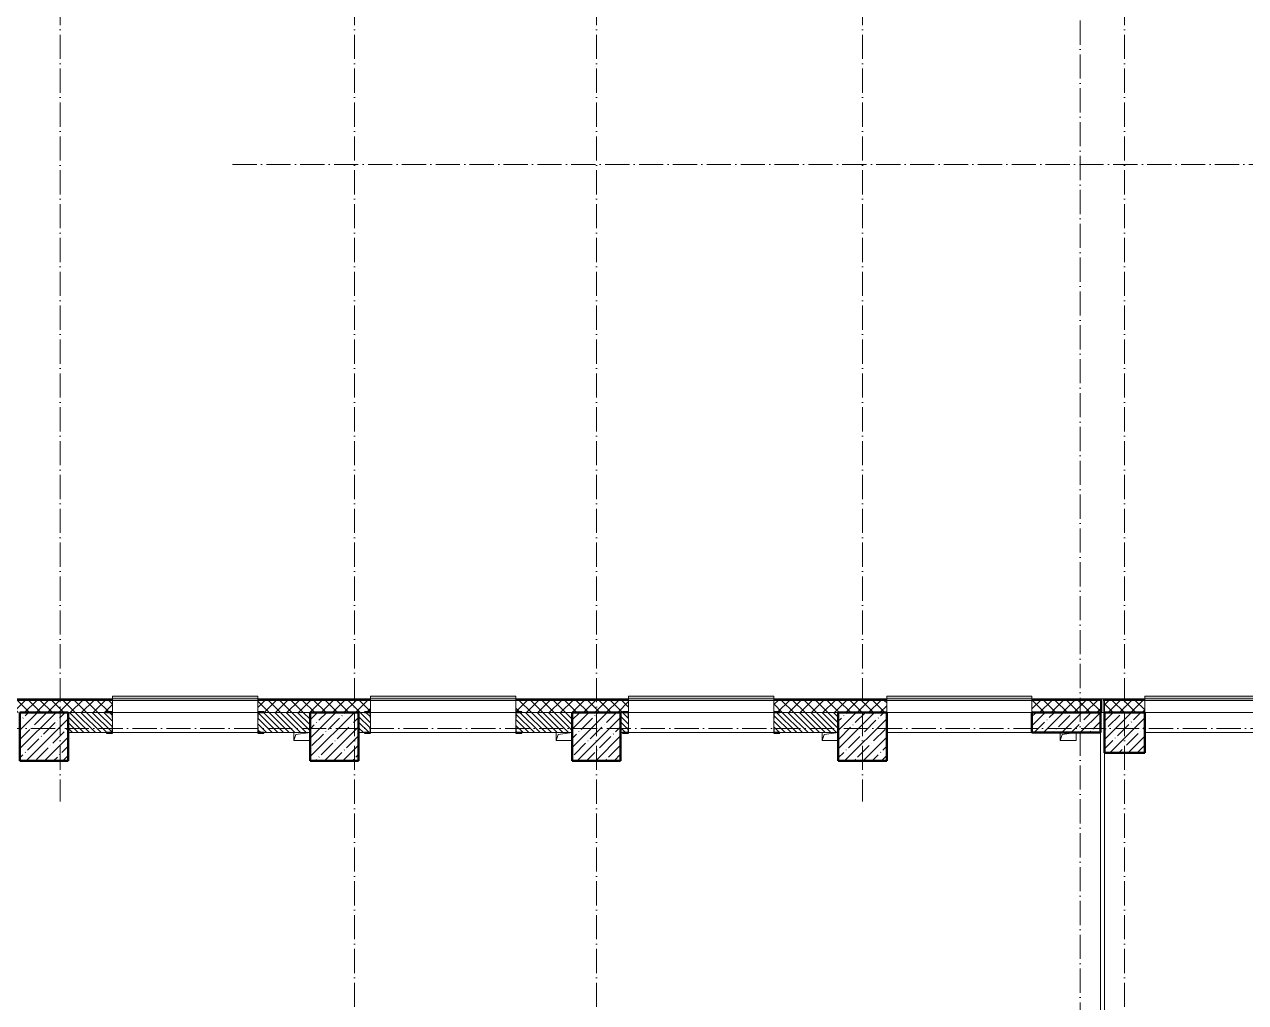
# Model space of a CAD drawing. Header units: millimetres. Extents: x -12989 to 629078, y -109036 to 555275.
# Drawn here: x 315628 to 330771, y -22682 to -10545 of the extents above; entities that cross this region are included whole.
import ezdxf

# ---------------------------------------------------------------- set-up
doc = ezdxf.new("R2010")
doc.units = ezdxf.units.MM
doc.linetypes.add('50_200_ШТРИХ_1Т_ш5_п1_п1_', pattern=[700, 500, -100, 0, -100])
for name, color, linetype, lineweight in [('4 -стяжа', 7, 'Continuous', 30), ('A-FLOR-____-OTLN', 7, 'Continuous', 9), ('A-GENM-____-MCUT', 7, 'Continuous', 25), ('A-GENM-____-OTLN', 7, 'Continuous', 9), ('A-GENM-____-OTLN-1', 7, 'Continuous', 25), ('A-GLAZ-____-OTLN', 7, 'Continuous', 9), ('A-WALL-____-MCUT', 7, 'Continuous', 13), ('A-WALL-____-MCUT-1', 7, 'Continuous', 9), ('A-WALL-____-MCUT-2', 7, 'Continuous', 50), ('A-WALL-____-OTLN', 7, 'Continuous', 9), ('A-WALL-____-PATT-1', 7, 'Continuous', 9), ('A-WALL-FNSH-MCUT-1', 7, 'Continuous', 9), ('S-COLS-____-MCUT', 7, 'Continuous', 50), ('S-COLS-____-OTLN', 7, 'Continuous', 9), ('S-GRID-____-OTLN-1', 7, '50_200_ШТРИХ_1Т_ш5_п1_п1_', 9)]:
    doc.layers.add(name, color=color, linetype=linetype, lineweight=lineweight)
doc.layers.add('A-GLAZ-____-OTLN-1', color=7, linetype='Continuous', lineweight=9, true_color=0xc0c0c0)
doc.layers.get('4 -стяжа').off()
pattern_1 = [(135, (283770.707, -86863.456), (-35.35534, -35.35534), [])]
pattern_2 = [(45, (283770.71, -86863.46), (-70.71068, 70.71068), []), (135, (283770.71, -86863.46), (-70.71068, -70.71068), [])]

# ---------------------------------------------------------------- blocks, each defined once
blk = doc.blocks.new('BSC_Колонна _Прямоугольная - 600х600-V74-АР1_План отверстий 3 этажа в осях 1-64_Ю-ЯЯ')
at = {"layer": 'S-COLS-____-OTLN'}
h = blk.add_hatch(dxfattribs=at)
h.set_pattern_fill('FP_83', color=256, style=0, pattern_type=2)
h.set_pattern_definition([(45, (-35700, -67481.04), (-114.04925, 114.04925), []), (45, (-35585.95, -67481.04), (-114.04925, 114.04925), [201.613, -40.323, 3.353, -36.97])])
h.paths.add_polyline_path([(-300, -300), (300, -300), (300, 300), (-300, 300)], flags=0)
at = {"layer": 'S-COLS-____-MCUT'}
for p, q in [((300, 300), (-300, 300)), ((-300, 300), (-300, -300)), ((300, -300), (300, 300)), ((-300, -300), (300, -300))]:
    blk.add_line(p, q, dxfattribs=at)
blk = doc.blocks.new('BSC_Колонна _Прямоугольная - 600х600-V78-АР1_План отверстий 3 этажа в осях 1-64_Ю-ЯЯ')
at = {"layer": 'S-COLS-____-OTLN'}
h = blk.add_hatch(dxfattribs=at)
h.set_pattern_fill('FP_87', color=256, style=0, pattern_type=2)
h.set_pattern_definition([(45, (-38950, -67481.04), (-114.04925, 114.04925), []), (45, (-38835.95, -67481.04), (-114.04925, 114.04925), [201.613, -40.323, 3.353, -36.97])])
h.paths.add_polyline_path([(-300, -300), (300, -300), (300, 300), (-300, 300)], flags=0)
at = {"layer": 'S-COLS-____-MCUT'}
for p, q in [((300, 300), (-300, 300)), ((-300, 300), (-300, -300)), ((300, -300), (300, 300)), ((-300, -300), (300, -300))]:
    blk.add_line(p, q, dxfattribs=at)
blk = doc.blocks.new('BSC_Колонна _Прямоугольная - 600х600-V85-АР1_План отверстий 3 этажа в осях 1-64_Ю-ЯЯ')
at = {"layer": 'S-COLS-____-OTLN'}
h = blk.add_hatch(dxfattribs=at)
h.set_pattern_fill('FP_93', color=256, style=0, pattern_type=2)
h.set_pattern_definition([(45, (-42250, -67481.04), (-114.04925, 114.04925), []), (45, (-42135.95, -67481.04), (-114.04925, 114.04925), [201.613, -40.323, 3.353, -36.97])])
h.paths.add_polyline_path([(-300, -300), (300, -300), (300, 300), (-300, 300)], flags=0)
at = {"layer": 'S-COLS-____-MCUT'}
for p, q in [((300, 300), (-300, 300)), ((-300, 300), (-300, -300)), ((300, -300), (300, 300)), ((-300, -300), (300, -300))]:
    blk.add_line(p, q, dxfattribs=at)
blk = doc.blocks.new('BSC_Колонна _Прямоугольная - 600х600-V89-АР1_План отверстий 3 этажа в осях 1-64_Ю-ЯЯ')
at = {"layer": 'S-COLS-____-OTLN'}
h = blk.add_hatch(dxfattribs=at)
h.set_pattern_fill('FP_94', color=256, style=0, pattern_type=2)
h.set_pattern_definition([(45, (-32100, -67481.04), (-114.04925, 114.04925), []), (45, (-31985.95, -67481.04), (-114.04925, 114.04925), [201.613, -40.323, 3.353, -36.97])])
h.paths.add_polyline_path([(-300, -300), (300, -300), (300, 300), (-300, 300)], flags=0)
at = {"layer": 'S-COLS-____-MCUT'}
for p, q in [((300, 300), (-300, 300)), ((-300, 300), (-300, -300)), ((300, -300), (300, 300)), ((-300, -300), (300, -300))]:
    blk.add_line(p, q, dxfattribs=at)
blk = doc.blocks.new('BSC_Колонна _Прямоугольная - 500х500-V148-АР1_План отверстий 3 этажа в осях 1-64_Ю-ЯЯ')
at = {"layer": 'S-COLS-____-OTLN'}
h = blk.add_hatch(dxfattribs=at)
h.set_pattern_fill('FP_154', color=256, style=0, pattern_type=2)
h.set_pattern_definition([(45, (-45500, -67531.04), (-114.04925, 114.04925), []), (45, (-45385.95, -67531.04), (-114.04925, 114.04925), [201.613, -40.323, 3.353, -36.97])])
h.paths.add_polyline_path([(-250, -250), (250, -250), (250, 250), (-250, 250)], flags=0)
at = {"layer": 'S-COLS-____-MCUT'}
for p, q in [((250, 250), (-250, 250)), ((-250, 250), (-250, -250)), ((250, -250), (250, 250)), ((-250, -250), (250, -250))]:
    blk.add_line(p, q, dxfattribs=at)
blk = doc.blocks.new('Фахверк_СКБ_Уголок - 250_2700-27497298-АР1_План отверстий 3 этажа в осях 1-64_Ю-ЯЯ')
at = {"layer": 'A-GENM-____-MCUT'}
for p, q in [((200, 181), (125, 181)), ((125, 181), (125, 106)), ((131, 106), (131, 175)), ((131, 175), (200, 175)), ((200, 175), (200, 181)), ((125, 106), (131, 106)), ((131, -6), (125, -6)), ((125, -6), (125, -81)), ((125, -81), (200, -81)), ((131, -75), (131, -6)), ((200, -75), (131, -75)), ((200, -81), (200, -75))]:
    blk.add_line(p, q, dxfattribs=at)
blk = doc.blocks.new('Фахверк_СКБ_Уголок - 250_2700-27509033-АР1_План отверстий 3 этажа в осях 1-64_Ю-ЯЯ')
at = {"layer": 'A-GENM-____-MCUT'}
for p, q in [((125, 181), (50, 181)), ((50, 181), (50, 175)), ((50, 175), (119, 175)), ((119, 175), (119, 106)), ((125, 106), (125, 181)), ((119, 106), (125, 106)), ((119, -75), (50, -75)), ((50, -75), (50, -81)), ((50, -81), (125, -81)), ((125, -6), (119, -6)), ((119, -6), (119, -75)), ((125, -81), (125, -6))]:
    blk.add_line(p, q, dxfattribs=at)
blk = doc.blocks.new('Фахверк_СКБ_Уголок - 250_2700_1-27501432-АР1_План отверстий 3 этажа в осях 1-64_Ю-ЯЯ')
at = {"layer": 'A-GENM-____-MCUT'}
for p, q in [((200, 181), (125, 181)), ((125, 181), (125, 106)), ((131, 106), (131, 175)), ((131, 175), (200, 175)), ((200, 175), (200, 181)), ((125, 106), (131, 106)), ((131, -6), (125, -6)), ((125, -6), (125, -81)), ((125, -81), (200, -81)), ((131, -75), (131, -6)), ((200, -75), (131, -75)), ((200, -81), (200, -75))]:
    blk.add_line(p, q, dxfattribs=at)
blk = doc.blocks.new('AR_Отверстие прямоугольное _в плите_ - AR_Отверстие прямоугольное _в плите_-30510712-АР1_План отверстий 3 этажа в осях 1-64_Ю-ЯЯ')
at = {"layer": 'A-GENM-____-OTLN'}
for p, q in [((-100, 50), (-100, -50)), ((-100, -50), (-75, 25)), ((-75, 25), (100, 50)), ((-100, -50), (100, -50))]:
    blk.add_line(p, q, dxfattribs=at)
blk = doc.blocks.new('AR_Отверстие прямоугольное _в плите_ - AR_Отверстие прямоугольное _в плите_-V184-АР1_План отверстий 3 этажа в осях 1-64_Ю-ЯЯ')
at = {"layer": 'A-GENM-____-OTLN'}
for p, q in [((-100, 50), (-100, -50)), ((-100, -50), (-75, 25)), ((-75, 25), (100, 50)), ((-100, -50), (100, -50))]:
    blk.add_line(p, q, dxfattribs=at)
blk = doc.blocks.new('AR_Отверстие прямоугольное _в плите_ - AR_Отверстие прямоугольное _в плите_-V183-АР1_План отверстий 3 этажа в осях 1-64_Ю-ЯЯ')
at = {"layer": 'A-GENM-____-OTLN'}
for p, q in [((-100, 50), (-100, -50)), ((-100, -50), (-75, 25)), ((-75, 25), (100, 50)), ((100, -50), (100, 50)), ((-100, -50), (100, -50))]:
    blk.add_line(p, q, dxfattribs=at)
blk = doc.blocks.new('Отлив_СКБ - Отлив витража_СФТК-31884011-АР1_План отверстий 3 этажа в осях 1-64_Ю-ЯЯ')
at = {"layer": 'A-GLAZ-____-OTLN-1'}
for points in [[(1800, 2), (1800, 37), (0, 37), (0, 2), (1715, 2)], [(1715, 0), (1800, 0), (1800, 2), (0, 2), (0, 0)]]:
    blk.add_hatch(color=256, dxfattribs=at).paths.add_polyline_path(points, flags=0)
at = {"layer": 'A-GLAZ-____-OTLN'}
for p, q in [((0, 3), (0, 37)), ((1800, 37), (0, 37)), ((0, 2), (1800, 2)), ((1800, 37), (1800, 3)), ((1800, 0), (0, 0))]:
    blk.add_line(p, q, dxfattribs=at)
blk = doc.blocks.new('Стены 11 - Стены 4-31628984-АР1_План отверстий 3 этажа в осях 1-64_Ю-ЯЯ')
at = {"layer": 'A-WALL-____-MCUT'}
for p, q in [((-1829, 41030), (-1829, 41010)), ((-1659, 41030), (-1829, 41030)), ((-1829, 41010), (-1659, 41010)), ((-1659, 41010), (-1659, 41030))]:
    blk.add_line(p, q, dxfattribs=at)
blk = doc.blocks.new('3эт')
at = {"layer": 'S-GRID-____-OTLN-1', "color": 251, "ltscale": 0.6, "true_color": 0x636466}
for p, q in [((316070.7, 4029.4), (316070.7, -20188)), ((319720.7, 4029.4), (319720.7, -33971.9)), ((322720.7, 4029.4), (322720.7, -33971.9)), ((326020.7, 4029.4), (326020.7, -20188)), ((329270.7, 4029.4), (329270.7, -33971.9)), ((328720.7, 3785.7), (328720.7, -33833.1)), ((318208.2, -12282.4), (387845.1, -12282.4)), ((387845.1, -19282.4), (279101.9, -19282.4))]:
    blk.add_line(p, q, dxfattribs=at)

msp = doc.modelspace()

# ---------------------------------------------------------------- hatches: boundary and pattern name
at = {"layer": 'A-WALL-____-PATT-1'}
h = msp.add_hatch(dxfattribs=at)
h.set_pattern_fill('FP_4', color=256, style=0, pattern_type=2)
h.set_pattern_definition(pattern_2)
h.paths.add_polyline_path([(328970.7074, -19082.4142), (328970.7074, -18932.4142), (328120.7074, -18932.4142), (328120.7074, -19082.4142), (328827.0208, -19082.4142)], flags=0)
h.paths.add_polyline_path([(324995.7074, -19082.4142), (326320.7074, -19082.4142), (326320.7074, -18932.4142), (324920.7074, -18932.4142), (324920.7074, -19076.4142), (324995.7074, -19076.4142)], flags=0)
h.paths.add_polyline_path([(323045.7074, -19082.4142), (323045.7074, -19076.4142), (323120.7074, -19076.4142), (323120.7074, -18932.4142), (321720.7074, -18932.4142), (321720.7074, -19076.4142), (321795.7074, -19076.4142), (321795.7074, -19082.4142), (323020.7074, -19082.4142)], flags=0)
h.paths.add_polyline_path([(319845.7074, -19082.4142), (319845.7074, -19076.4142), (319920.7074, -19076.4142), (319920.7074, -18932.4142), (318520.7074, -18932.4142), (318520.7074, -19076.4142), (318595.7074, -19076.4142), (318595.7074, -19082.4142), (319770.7074, -19082.4142)], flags=0)
h.paths.add_polyline_path([(316170.7074, -19082.4142), (316645.7074, -19082.4142), (316645.7074, -19076.4142), (316720.7074, -19076.4142), (316720.7074, -18932.4142), (315320.7074, -18932.4142), (315320.7074, -19076.4142), (315395.7074, -19076.4142), (315395.7074, -19082.4142), (315571.0387, -19082.4142)], flags=0)
h.paths.add_polyline_path([(313445.7074, -19082.4142), (313445.7074, -19076.4142), (313520.7074, -19076.4142), (313520.7074, -18932.4142), (312120.7074, -18932.4142), (312120.7074, -19076.4142), (312195.7074, -19076.4142), (312195.7074, -19082.4142), (313020.7074, -19082.4142)], flags=0)
h.paths.add_polyline_path([(310245.7074, -19082.4142), (310245.7074, -19076.4142), (310320.7074, -19076.4142), (310320.7074, -18932.4142), (307620.7074, -18932.4142), (307620.7074, -19082.4142), (308501.1815, -19082.4142)], flags=0)
h = msp.add_hatch(dxfattribs=at)
h.set_pattern_fill('FP_4', color=256, style=0, pattern_type=2)
h.set_pattern_definition(pattern_2)
h.paths.add_polyline_path([(333820.7074, -19082.4142), (333820.7074, -18932.4142), (331320.7074, -18932.4142), (331320.7074, -19082.4142), (333645.7789, -19082.4142)], flags=0)
h.paths.add_polyline_path([(329520.7074, -19082.4142), (329520.7074, -18932.4142), (329020.7074, -18932.4142), (329020.7074, -19082.4142)], flags=0)
h = msp.add_hatch(dxfattribs=at)
h.set_pattern_fill('FP_9', color=256, style=0, pattern_type=2)
h.set_pattern_definition(pattern_1)
h.paths.add_polyline_path([(319170.7074, -19332.4142), (319170.7074, -19082.4142), (318526.7074, -19082.4142), (318526.7074, -19151.4142), (318520.7074, -19151.4142), (318520.7074, -19263.4142), (318526.7074, -19263.4142), (318526.7074, -19332.4142), (319105.9672, -19332.4142)], flags=0)
h.paths.add_polyline_path([(316645.7074, -19332.4142), (316714.7074, -19332.4142), (316714.7074, -19263.4142), (316720.7074, -19263.4142), (316720.7074, -19151.4142), (316714.7074, -19151.4142), (316714.7074, -19082.4142), (316170.7074, -19082.4142), (316170.7074, -19332.4142)], flags=0)
h = msp.add_hatch(dxfattribs=at)
h.set_pattern_fill('FP_9', color=256, style=0, pattern_type=2)
h.set_pattern_definition(pattern_1)
h.paths.add_polyline_path([(322420.7074, -19332.4142), (322420.7074, -19082.4142), (321726.7074, -19082.4142), (321726.7074, -19151.4142), (321720.7074, -19151.4142), (321720.7074, -19263.4142), (321726.7074, -19263.4142), (321726.7074, -19332.4142), (321795.7074, -19332.4142)], flags=0)
h.paths.add_polyline_path([(319770.7074, -19332.4142), (319914.7074, -19332.4142), (319914.7074, -19263.4142), (319920.7074, -19263.4142), (319920.7074, -19151.4142), (319914.7074, -19151.4142), (319914.7074, -19082.4142), (319770.7074, -19082.4142), (319770.7074, -19263.4142)], flags=0)
h = msp.add_hatch(dxfattribs=at)
h.set_pattern_fill('FP_9', color=256, style=0, pattern_type=2)
h.set_pattern_definition(pattern_1)
h.paths.add_polyline_path([(324995.7074, -19332.4142), (325720.7074, -19332.4142), (325720.7074, -19082.4142), (324926.7074, -19082.4142), (324926.7074, -19151.4142), (324920.7074, -19151.4142), (324920.7074, -19263.4142), (324926.7074, -19263.4142), (324926.7074, -19332.4142)], flags=0)
h.paths.add_polyline_path([(323045.7074, -19332.4142), (323114.7074, -19332.4142), (323114.7074, -19263.4142), (323120.7074, -19263.4142), (323120.7074, -19151.4142), (323114.7074, -19151.4142), (323114.7074, -19082.4142), (323020.7074, -19082.4142), (323020.7074, -19332.4142)], flags=0)
h = msp.add_hatch(dxfattribs=at)
h.set_pattern_fill('FP_12', color=256, style=0, pattern_type=2)
h.set_pattern_definition([(45, (283770.7, -86863.46), (-114.04925, 114.04925), []), (45, (283884.76, -86863.46), (-114.04925, 114.04925), [201.612, -40.322, 3.353, -36.97])])
h.paths.add_polyline_path([(328970.7074, -19332.4142), (328970.7074, -19082.4142), (328120.7074, -19082.4142), (328120.7074, -19332.4142), (328827.0208, -19332.4142)], flags=0)

# ---------------------------------------------------------------- linework, layer by layer
at = {"layer": 'A-FLOR-____-OTLN'}
for p, q in [((328970.7074, -23682.4142), (328970.7074, -19332.4142)), ((329020.7074, -19582.4142), (329020.7074, -23682.4142))]:
    msp.add_line(p, q, dxfattribs=at)
at = {"layer": 'A-WALL-____-MCUT'}
for p, q in [((316645.7074, -19082.4142), (316170.7074, -19082.4142)), ((316720.7074, -19263.4142), (316720.7074, -19151.4142)), ((318520.7074, -19151.4142), (318520.7074, -19263.4142)), ((319170.7074, -19082.4142), (318595.7074, -19082.4142)), ((319845.7074, -19082.4142), (319770.7074, -19082.4142)), ((319920.7074, -19263.4142), (319920.7074, -19151.4142)), ((321720.7074, -19151.4142), (321720.7074, -19263.4142)), ((322420.7074, -19082.4142), (321795.7074, -19082.4142)), ((323045.7074, -19082.4142), (323020.7074, -19082.4142)), ((323120.7074, -19263.4142), (323120.7074, -19151.4142)), ((324920.7074, -19151.4142), (324920.7074, -19263.4142)), ((325720.7074, -19082.4142), (324995.7074, -19082.4142)), ((316170.7074, -19332.4142), (316645.7074, -19332.4142)), ((318595.7074, -19332.4142), (319170.7074, -19332.4142)), ((319770.7074, -19332.4142), (319845.7074, -19332.4142)), ((321795.7074, -19332.4142), (322420.7074, -19332.4142)), ((323020.7074, -19332.4142), (323045.7074, -19332.4142)), ((324995.7074, -19332.4142), (325720.7074, -19332.4142))]:
    msp.add_line(p, q, dxfattribs=at)
at = {"layer": 'A-WALL-____-MCUT-1'}
for p, q in [((316720.7074, -18920.4142), (315320.7074, -18920.4142)), ((316720.7074, -18926.4142), (315320.7074, -18926.4142)), ((319920.7074, -18920.4142), (318520.7074, -18920.4142)), ((319920.7074, -18926.4142), (318520.7074, -18926.4142)), ((323120.7074, -18920.4142), (321720.7074, -18920.4142)), ((323120.7074, -18926.4142), (321720.7074, -18926.4142)), ((326320.7074, -18920.4142), (324920.7074, -18920.4142)), ((326320.7074, -18926.4142), (324920.7074, -18926.4142)), ((328985.7074, -18920.4142), (328120.7074, -18920.4142)), ((328985.7074, -18926.4142), (328120.7074, -18926.4142)), ((329520.7074, -18920.4142), (329005.7074, -18920.4142)), ((329520.7074, -18926.4142), (329005.7074, -18926.4142)), ((315320.7074, -18932.4142), (316720.7074, -18932.4142)), ((316720.7074, -19076.4142), (316720.7074, -18932.4142)), ((318520.7074, -18932.4142), (319920.7074, -18932.4142)), ((318520.7074, -18932.4142), (318520.7074, -19076.4142)), ((319920.7074, -19076.4142), (319920.7074, -18932.4142)), ((321720.7074, -18932.4142), (321720.7074, -19076.4142)), ((323120.7074, -18932.4142), (321720.7074, -18932.4142)), ((323120.7074, -19076.4142), (323120.7074, -18932.4142)), ((324920.7074, -18932.4142), (326320.7074, -18932.4142)), ((324920.7074, -18932.4142), (324920.7074, -19076.4142)), ((326320.7074, -19082.4142), (326320.7074, -18932.4142)), ((328120.7074, -18932.4142), (328120.7074, -19082.4142)), ((328970.7074, -18932.4142), (328120.7074, -18932.4142)), ((328970.7074, -19082.4142), (328970.7074, -18932.4142)), ((329520.7074, -18932.4142), (329020.7074, -18932.4142)), ((329020.7074, -18932.4142), (329020.7074, -19082.4142)), ((329520.7074, -19082.4142), (329520.7074, -18932.4142))]:
    msp.add_line(p, q, dxfattribs=at)
at = {"layer": 'A-WALL-____-MCUT-2'}
for p, q in [((328970.7074, -19082.4142), (328120.7074, -19082.4142)), ((328120.7074, -19082.4142), (328120.7074, -19332.4142)), ((328970.7074, -19332.4142), (328970.7074, -19082.4142)), ((328120.7074, -19332.4142), (328970.7074, -19332.4142))]:
    msp.add_line(p, q, dxfattribs=at)
at = {"layer": 'A-WALL-____-OTLN'}
for p, q in [((316720.7074, -18932.4142), (318520.7074, -18932.4142)), ((321720.7074, -18932.4142), (319920.7074, -18932.4142)), ((323120.7074, -18932.4142), (324920.7074, -18932.4142)), ((326320.7074, -18932.4142), (328120.7074, -18932.4142)), ((329520.7074, -18932.4142), (331320.7074, -18932.4142)), ((318520.7074, -19082.4142), (316720.7074, -19082.4142)), ((321720.7074, -19082.4142), (319920.7074, -19082.4142)), ((324920.7074, -19082.4142), (323120.7074, -19082.4142)), ((328120.7074, -19082.4142), (326320.7074, -19082.4142)), ((328985.7074, -19082.4142), (328970.7074, -19082.4142)), ((329020.7074, -19082.4142), (329005.7074, -19082.4142)), ((331320.7074, -19082.4142), (329520.7074, -19082.4142)), ((318520.7074, -19332.4142), (316720.7074, -19332.4142)), ((321720.7074, -19332.4142), (319920.7074, -19332.4142)), ((324920.7074, -19332.4142), (323120.7074, -19332.4142)), ((328120.7074, -19332.4142), (326320.7074, -19332.4142)), ((331320.7074, -19332.4142), (329520.7074, -19332.4142))]:
    msp.add_line(p, q, dxfattribs=at)
at = {"layer": 'A-WALL-FNSH-MCUT-1'}
for p, q in [((316720.7074, -18912.4142), (315320.7074, -18912.4142)), ((316720.7074, -18932.4142), (316720.7074, -18912.4142)), ((319920.7074, -18912.4142), (318520.7074, -18912.4142)), ((318520.7074, -18912.4142), (318520.7074, -18932.4142)), ((319920.7074, -18932.4142), (319920.7074, -18912.4142)), ((323120.7074, -18912.4142), (321720.7074, -18912.4142)), ((321720.7074, -18912.4142), (321720.7074, -18932.4142)), ((323120.7074, -18932.4142), (323120.7074, -18912.4142)), ((326320.7074, -18912.4142), (324920.7074, -18912.4142)), ((324920.7074, -18912.4142), (324920.7074, -18932.4142)), ((326320.7074, -18932.4142), (326320.7074, -18912.4142)), ((328985.7074, -18912.4142), (328120.7074, -18912.4142)), ((328120.7074, -18912.4142), (328120.7074, -18932.4142)), ((328985.7074, -18932.4142), (328985.7074, -18912.4142)), ((329520.7074, -18912.4142), (329005.7074, -18912.4142)), ((329005.7074, -18912.4142), (329005.7074, -18932.4142)), ((329520.7074, -18932.4142), (329520.7074, -18912.4142)), ((328970.7074, -18932.4142), (328985.7074, -18932.4142)), ((329005.7074, -18932.4142), (329020.7074, -18932.4142))]:
    msp.add_line(p, q, dxfattribs=at)

# ---------------------------------------------------------------- block references
at = {"layer": '4 -стяжа'}
msp.add_blockref('3эт', (0, 0), dxfattribs=at)
at = {"layer": 'A-GENM-____-OTLN'}
for name, p in [('AR_Отверстие прямоугольное _в плите_ - AR_Отверстие прямоугольное _в плите_-30510712-АР1_План отверстий 3 этажа в осях 1-64_Ю-ЯЯ', (319070.7074, -19382.4142)), ('AR_Отверстие прямоугольное _в плите_ - AR_Отверстие прямоугольное _в плите_-V184-АР1_План отверстий 3 этажа в осях 1-64_Ю-ЯЯ', (322320.7074, -19382.4142)), ('AR_Отверстие прямоугольное _в плите_ - AR_Отверстие прямоугольное _в плите_-30510712-АР1_План отверстий 3 этажа в осях 1-64_Ю-ЯЯ', (325620.7074, -19382.4142)), ('AR_Отверстие прямоугольное _в плите_ - AR_Отверстие прямоугольное _в плите_-V183-АР1_План отверстий 3 этажа в осях 1-64_Ю-ЯЯ', (328570.7074, -19382.4142))]:
    msp.add_blockref(name, p, dxfattribs=at)
at = {"layer": 'A-GENM-____-OTLN-1', "rotation": 180}
for name, p in [('Фахверк_СКБ_Уголок - 250_2700-27497298-АР1_План отверстий 3 этажа в осях 1-64_Ю-ЯЯ', (316845.7074, -19157.4142)), ('Фахверк_СКБ_Уголок - 250_2700-27509033-АР1_План отверстий 3 этажа в осях 1-64_Ю-ЯЯ', (318645.7074, -19157.4142)), ('Фахверк_СКБ_Уголок - 250_2700_1-27501432-АР1_План отверстий 3 этажа в осях 1-64_Ю-ЯЯ', (320045.7074, -19157.4142)), ('Фахверк_СКБ_Уголок - 250_2700-27509033-АР1_План отверстий 3 этажа в осях 1-64_Ю-ЯЯ', (321845.7074, -19157.4142)), ('Фахверк_СКБ_Уголок - 250_2700_1-27501432-АР1_План отверстий 3 этажа в осях 1-64_Ю-ЯЯ', (323245.7074, -19157.4142)), ('Фахверк_СКБ_Уголок - 250_2700-27509033-АР1_План отверстий 3 этажа в осях 1-64_Ю-ЯЯ', (325045.7074, -19157.4142))]:
    msp.add_blockref(name, p, dxfattribs=at)
at = {"layer": 'A-GLAZ-____-OTLN'}
for p in [(316720.7074, -18915.4142), (319920.7074, -18915.4142), (323120.7074, -18915.4142), (326320.7074, -18915.4142), (329520.7074, -18915.4142)]:
    msp.add_blockref('Отлив_СКБ - Отлив витража_СФТК-31884011-АР1_План отверстий 3 этажа в осях 1-64_Ю-ЯЯ', p, dxfattribs=at)
at = {"layer": 'A-WALL-____-OTLN', "rotation": 89.9999999999999}
msp.add_blockref('Стены 11 - Стены 4-31628984-АР1_План отверстий 3 этажа в осях 1-64_Ю-ЯЯ', (370015.9495, -17253.9024), dxfattribs=at)
at = {"layer": 'S-COLS-____-OTLN'}
for name, p in [('BSC_Колонна _Прямоугольная - 600х600-V89-АР1_План отверстий 3 этажа в осях 1-64_Ю-ЯЯ', (315870.7074, -19382.4142)), ('BSC_Колонна _Прямоугольная - 600х600-V74-АР1_План отверстий 3 этажа в осях 1-64_Ю-ЯЯ', (319470.7074, -19382.4142)), ('BSC_Колонна _Прямоугольная - 600х600-V78-АР1_План отверстий 3 этажа в осях 1-64_Ю-ЯЯ', (322720.7074, -19382.4142)), ('BSC_Колонна _Прямоугольная - 600х600-V85-АР1_План отверстий 3 этажа в осях 1-64_Ю-ЯЯ', (326020.7074, -19382.4142)), ('BSC_Колонна _Прямоугольная - 500х500-V148-АР1_План отверстий 3 этажа в осях 1-64_Ю-ЯЯ', (329270.7074, -19332.4142))]:
    msp.add_blockref(name, p, dxfattribs=at)

doc.saveas('drawing.dxf')
